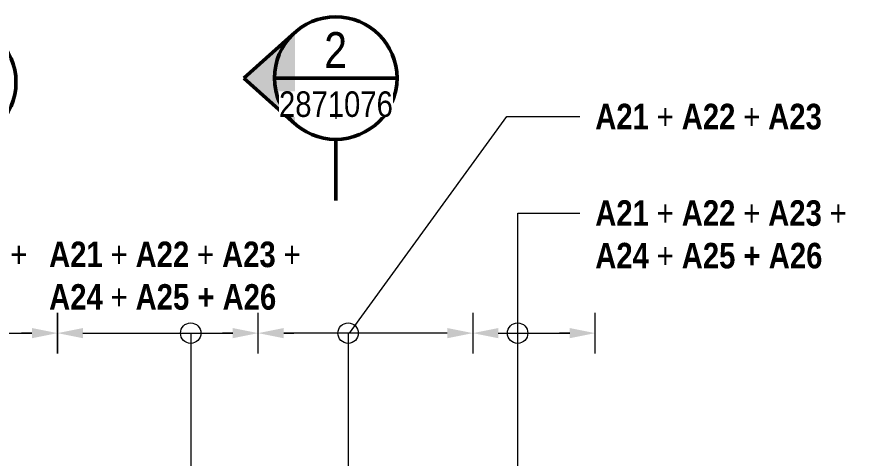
# Model space of a CAD drawing. Header units: metres. Extents: x -1691 to -1596, y 2 to 594.
# Drawn here: x -1614.998 to -1610.894, y 19.526 to 21.687 of the extents above; entities that cross this region are included whole.
import ezdxf

# ---------------------------------------------------------------- set-up
doc = ezdxf.new("R2010")
doc.units = ezdxf.units.M
doc.linetypes.add('Dot_Section Line', pattern=[0.02, 0, -0.02])
for name, color, linetype, lineweight in [('D-BDGE-LINE', 7, 'Continuous', 9), ('D-ENHA-ANNO-TEXT', 7, 'Continuous', 9), ('D-ENHA-GEN-LINE', 7, 'Continuous', 9), ('D-ENHA-TEXT', 7, 'Continuous', 9)]:
    doc.layers.add(name, color=color, linetype=linetype, lineweight=lineweight)
doc.styles.add('Arial Narrow', font='ARIALN.TTF', dxfattribs={"height": 0.125})
doc.styles.add('Arial Narrow_1', font='ARIALN.TTF', dxfattribs={"height": 0.175})
doc.styles.add('Arial Narrow_B', font='ARIALNB.TTF', dxfattribs={"height": 0.125})

# ---------------------------------------------------------------- blocks, each defined once
blk = doc.blocks.new('T2DExtentArrowReinf_v1 - Extent-7485974-DRG-1076 - ABUTMENT B ELEVATION REINFORCEMENT')
at = {"layer": 'D-BDGE-LINE'}
for p, q in [((-1658.0008, 20.1488), (-1658.0008, 20.057)), ((-1657.8758, 20.1388), (-1656.7728, 20.1388)), ((-1657.2204, 20.1388), (-1657.2204, 19.0751)), ((-1656.6478, 20.0624), (-1656.6478, 20.1388))]:
    blk.add_line(p, q, dxfattribs=at)
blk = doc.blocks.new('T2DExtentArrowReinf_v1 - Extent-7485796-DRG-1076 - ABUTMENT B ELEVATION REINFORCEMENT')
at = {"layer": 'D-BDGE-LINE'}
for p, q in [((-1656.6478, 20.1488), (-1656.6478, 20.057)), ((-1656.5228, 20.1388), (-1655.7898, 20.1388)), ((-1655.9953, 20.1388), (-1655.9953, 19.0348)), ((-1655.6648, 20.0624), (-1655.6648, 20.1388))]:
    blk.add_line(p, q, dxfattribs=at)
blk = doc.blocks.new('T2DExtentArrowReinf_v1 - Extent-7486028-DRG-1076 - ABUTMENT B ELEVATION REINFORCEMENT')
at = {"layer": 'D-BDGE-LINE'}
for p, q in [((-1655.6648, 20.0624), (-1655.6648, 20.1388)), ((-1654.7398, 20.1388), (-1655.5398, 20.1388)), ((-1655.2248, 20.1388), (-1655.2248, 19.0348)), ((-1654.6148, 20.1488), (-1654.6148, 20.057))]:
    blk.add_line(p, q, dxfattribs=at)
blk = doc.blocks.new('T2DExtentArrowReinf_v1 - Extent-7485513-DRG-1076 - ABUTMENT B ELEVATION REINFORCEMENT')
at = {"layer": 'D-BDGE-LINE'}
for p, q in [((-1654.6148, 20.1488), (-1654.6148, 20.057)), ((-1654.4898, 20.1388), (-1654.1398, 20.1388)), ((-1654.395, 20.1388), (-1654.395, 19.0348)), ((-1654.0148, 20.0624), (-1654.0148, 20.1388))]:
    blk.add_line(p, q, dxfattribs=at)
blk = doc.blocks.new('Section - SectionHead-4898858-DRG-1076 - ABUTMENT B ELEVATION REINFORCEMENT')
at = {"layer": 'D-ENHA-ANNO-TEXT'}
h = blk.add_hatch(color=256, dxfattribs=at)
edge = h.paths.add_edge_path()
edge.add_line((-1683.4908, 20.8946), (-1683.2409, 20.671))
edge.add_arc((-1683.0408, 20.8946), 0.3, 131.8277, 228.1723, ccw=False)
edge.add_line((-1683.2409, 21.1182), (-1683.4908, 20.8946))
at = {"layer": 'D-ENHA-ANNO-TEXT', "lineweight": 50}
for p, q in [((-1683.4908, 20.8946), (-1683.2409, 21.1182)), ((-1683.2409, 20.671), (-1683.4908, 20.8946)), ((-1683.0408, 20.5946), (-1683.0408, 20.2946))]:
    blk.add_line(p, q, dxfattribs=at)
for start, end in [(90, 270), (270, 90)]:
    blk.add_arc((-1683.0408, 20.8946), 0.3, start, end, dxfattribs=at)

msp = doc.modelspace()

# ---------------------------------------------------------------- hatches: boundary and pattern name
at = {"layer": 'D-ENHA-GEN-LINE'}
for points in [[(-1614.9239, 20.1138), (-1614.7989, 20.1388), (-1614.9239, 20.1638)], [(-1614.6739, 20.1138), (-1614.6739, 20.1638), (-1614.7989, 20.1388)], [(-1613.9409, 20.1138), (-1613.8159, 20.1388), (-1613.9409, 20.1638)], [(-1613.6909, 20.1138), (-1613.6909, 20.1638), (-1613.8159, 20.1388)], [(-1612.8909, 20.1138), (-1612.7659, 20.1388), (-1612.8909, 20.1638)], [(-1612.6409, 20.1138), (-1612.6409, 20.1638), (-1612.7659, 20.1388)], [(-1612.2909, 20.1138), (-1612.1659, 20.1388), (-1612.2909, 20.1638)]]:
    msp.add_hatch(color=256, dxfattribs=at).paths.add_polyline_path(points)

# ---------------------------------------------------------------- linework, layer by layer
at = {"layer": 'D-ENHA-ANNO-TEXT', "lineweight": 50}
msp.add_line((-1613.7365, 21.3874), (-1613.1365, 21.3874), dxfattribs=at)
at = {"layer": 'D-ENHA-ANNO-TEXT', "color": 7, "linetype": 'Dot_Section Line', "true_color": 0xffffff}
msp.add_line((-1613.4365, 21.2874), (-1613.4365, 20.967), dxfattribs=at)
at = {"layer": 'D-ENHA-GEN-LINE'}
for p, q in [((-1614.7989, 20.0388), (-1614.7989, 20.2388)), ((-1614.7989, 20.2388), (-1614.7989, 20.0388)), ((-1613.8159, 20.0388), (-1613.8159, 20.2388)), ((-1613.8159, 20.0388), (-1613.8159, 20.2388)), ((-1612.7659, 20.2388), (-1612.7659, 20.0388)), ((-1612.7659, 20.2388), (-1612.7659, 20.0388)), ((-1612.1659, 20.0388), (-1612.1659, 20.2388)), ((-1614.9239, 20.1388), (-1614.9739, 20.1388)), ((-1614.6739, 20.1388), (-1614.6239, 20.1388)), ((-1613.9409, 20.1388), (-1613.9909, 20.1388)), ((-1613.6909, 20.1388), (-1613.6409, 20.1388)), ((-1612.8909, 20.1388), (-1612.9409, 20.1388)), ((-1612.6409, 20.1388), (-1612.5909, 20.1388)), ((-1612.2909, 20.1388), (-1612.3409, 20.1388))]:
    msp.add_line(p, q, dxfattribs=at)
for centre in [(-1614.1465, 20.1388), (-1613.3759, 20.1388), (-1612.5461, 20.1388)]:
    msp.add_circle(centre, 0.05, dxfattribs=at)
at = {"layer": 'D-ENHA-TEXT'}
for p, q in [((-1613.3699, 20.1387), (-1612.5993, 21.1991)), ((-1612.5993, 21.1991), (-1612.2412, 21.1991)), ((-1612.5457, 20.7267), (-1612.2412, 20.7267)), ((-1612.5457, 20.1389), (-1612.5457, 20.7267))]:
    msp.add_line(p, q, dxfattribs=at)

# ---------------------------------------------------------------- block references
at = {"layer": 'D-BDGE-LINE'}
for name in ['T2DExtentArrowReinf_v1 - Extent-7485974-DRG-1076 - ABUTMENT B ELEVATION REINFORCEMENT', 'T2DExtentArrowReinf_v1 - Extent-7485796-DRG-1076 - ABUTMENT B ELEVATION REINFORCEMENT', 'T2DExtentArrowReinf_v1 - Extent-7486028-DRG-1076 - ABUTMENT B ELEVATION REINFORCEMENT', 'T2DExtentArrowReinf_v1 - Extent-7485513-DRG-1076 - ABUTMENT B ELEVATION REINFORCEMENT']:
    msp.add_blockref(name, (41.8488, 0), dxfattribs=at)
at = {"layer": 'D-ENHA-ANNO-TEXT', "lineweight": 50}
for p in [(69.6042, 0.4928), (67.7392, 0.4722)]:
    msp.add_blockref('Section - SectionHead-4898858-DRG-1076 - ABUTMENT B ELEVATION REINFORCEMENT', p, dxfattribs=at)

# ---------------------------------------------------------------- texts
at = {"layer": 'D-ENHA-TEXT', "char_height": 0.125, "attachment_point": 1, "style": 'Arial Narrow_B', "bg_fill": 3, "box_fill_scale": 1, "bg_fill_color": 256, "bg_fill_transparency": 0}
for s, insert in [('A21 ', (-1612.1662, 21.2616)), ('A21 ', (-1612.1662, 20.7892)), ('A24 ', (-1612.1662, 20.5808))]:
    msp.add_mtext(s, dxfattribs=dict(at, insert=insert))
at = {"layer": 'D-ENHA-TEXT', "char_height": 0.125, "attachment_point": 1, "bg_fill": 3, "box_fill_scale": 1, "bg_fill_color": 256, "bg_fill_true_color": 13158600, "bg_fill_transparency": 0}
for s, insert, style in [(' + ', (-1615.0693, 20.587), 'Arial Narrow'), ('A21 ', (-1614.8396, 20.587), 'Arial Narrow_B')]:
    msp.add_mtext(s, dxfattribs=dict(at, insert=insert, style=style))

# ---------------------------------------------------------------- next in the draw order: texts
at = {"layer": 'D-ENHA-ANNO-TEXT', "insert": (-1613.4928, 21.6123), "char_height": 0.175, "attachment_point": 1, "style": 'Arial Narrow_1', "bg_fill": 3, "box_fill_scale": 1, "bg_fill_color": 256, "bg_fill_transparency": 0}
msp.add_mtext('2', dxfattribs=at)
at = {"layer": 'D-ENHA-ANNO-TEXT', "insert": (-1613.7143, 21.3222), "char_height": 0.125, "attachment_point": 1, "style": 'Arial Narrow', "bg_fill": 3, "box_fill_scale": 1, "bg_fill_color": 256, "bg_fill_true_color": 13158600, "bg_fill_transparency": 0}
msp.add_mtext('2871076', dxfattribs=at)
at = {"layer": 'D-ENHA-TEXT', "char_height": 0.125, "attachment_point": 1, "style": 'Arial Narrow', "bg_fill": 3, "box_fill_scale": 1, "bg_fill_color": 256, "bg_fill_transparency": 0}
for insert in [(-1611.8653, 21.2616), (-1611.8653, 20.7892), (-1611.8653, 20.5808)]:
    msp.add_mtext('+ ', dxfattribs=dict(at, insert=insert))
at = {"layer": 'D-ENHA-TEXT', "char_height": 0.125, "attachment_point": 1, "bg_fill": 3, "box_fill_scale": 1, "bg_fill_color": 256, "bg_fill_true_color": 13158600, "bg_fill_transparency": 0}
for s, insert, style in [('+ ', (-1614.5386, 20.587), 'Arial Narrow'), ('A24 ', (-1614.8396, 20.3786), 'Arial Narrow_B')]:
    msp.add_mtext(s, dxfattribs=dict(at, insert=insert, style=style))

# ---------------------------------------------------------------- next in the draw order: texts
at = {"layer": 'D-ENHA-TEXT', "char_height": 0.125, "attachment_point": 1, "style": 'Arial Narrow_B', "bg_fill": 3, "box_fill_scale": 1, "bg_fill_color": 256, "bg_fill_transparency": 0}
for s, insert in [('A22 ', (-1611.7429, 21.2616)), ('A22 ', (-1611.7429, 20.7892)), ('A25 + A26', (-1611.7429, 20.5808))]:
    msp.add_mtext(s, dxfattribs=dict(at, insert=insert))
at = {"layer": 'D-ENHA-TEXT', "char_height": 0.125, "attachment_point": 1, "bg_fill": 3, "box_fill_scale": 1, "bg_fill_color": 256, "bg_fill_true_color": 13158600, "bg_fill_transparency": 0}
for s, insert, style in [('A22 ', (-1614.4162, 20.587), 'Arial Narrow_B'), ('+ ', (-1614.5386, 20.3786), 'Arial Narrow')]:
    msp.add_mtext(s, dxfattribs=dict(at, insert=insert, style=style))

# ---------------------------------------------------------------- next in the draw order: texts
at = {"layer": 'D-ENHA-TEXT', "char_height": 0.125, "attachment_point": 1, "style": 'Arial Narrow', "bg_fill": 3, "box_fill_scale": 1, "bg_fill_color": 256, "bg_fill_transparency": 0}
for insert in [(-1611.4419, 21.2616), (-1611.4419, 20.7892)]:
    msp.add_mtext('+ ', dxfattribs=dict(at, insert=insert))
at = {"layer": 'D-ENHA-TEXT', "char_height": 0.125, "attachment_point": 1, "bg_fill": 3, "box_fill_scale": 1, "bg_fill_color": 256, "bg_fill_true_color": 13158600, "bg_fill_transparency": 0}
for s, insert, style in [('+ ', (-1614.1153, 20.587), 'Arial Narrow'), ('A25 + A26', (-1614.4162, 20.3786), 'Arial Narrow_B')]:
    msp.add_mtext(s, dxfattribs=dict(at, insert=insert, style=style))

# ---------------------------------------------------------------- next in the draw order: texts
at = {"layer": 'D-ENHA-TEXT', "char_height": 0.125, "attachment_point": 1, "style": 'Arial Narrow_B', "bg_fill": 3, "box_fill_scale": 1, "bg_fill_color": 256, "bg_fill_transparency": 0}
for s, insert in [('A23', (-1611.3196, 21.2616)), ('A23 ', (-1611.3196, 20.7892))]:
    msp.add_mtext(s, dxfattribs=dict(at, insert=insert))
at = {"layer": 'D-ENHA-TEXT', "insert": (-1613.9929, 20.587), "char_height": 0.125, "attachment_point": 1, "style": 'Arial Narrow_B', "bg_fill": 3, "box_fill_scale": 1, "bg_fill_color": 256, "bg_fill_true_color": 13158600, "bg_fill_transparency": 0}
msp.add_mtext('A23 ', dxfattribs=at)

# ---------------------------------------------------------------- next in the draw order: texts
at = {"layer": 'D-ENHA-TEXT', "insert": (-1611.0186, 20.7892), "char_height": 0.125, "attachment_point": 1, "style": 'Arial Narrow', "bg_fill": 3, "box_fill_scale": 1, "bg_fill_color": 256, "bg_fill_transparency": 0}
msp.add_mtext('+ ', dxfattribs=at)
at = {"layer": 'D-ENHA-TEXT', "insert": (-1613.6919, 20.587), "char_height": 0.125, "attachment_point": 1, "style": 'Arial Narrow', "bg_fill": 3, "box_fill_scale": 1, "bg_fill_color": 256, "bg_fill_true_color": 13158600, "bg_fill_transparency": 0}
msp.add_mtext('+ ', dxfattribs=at)

doc.saveas('drawing.dxf')
